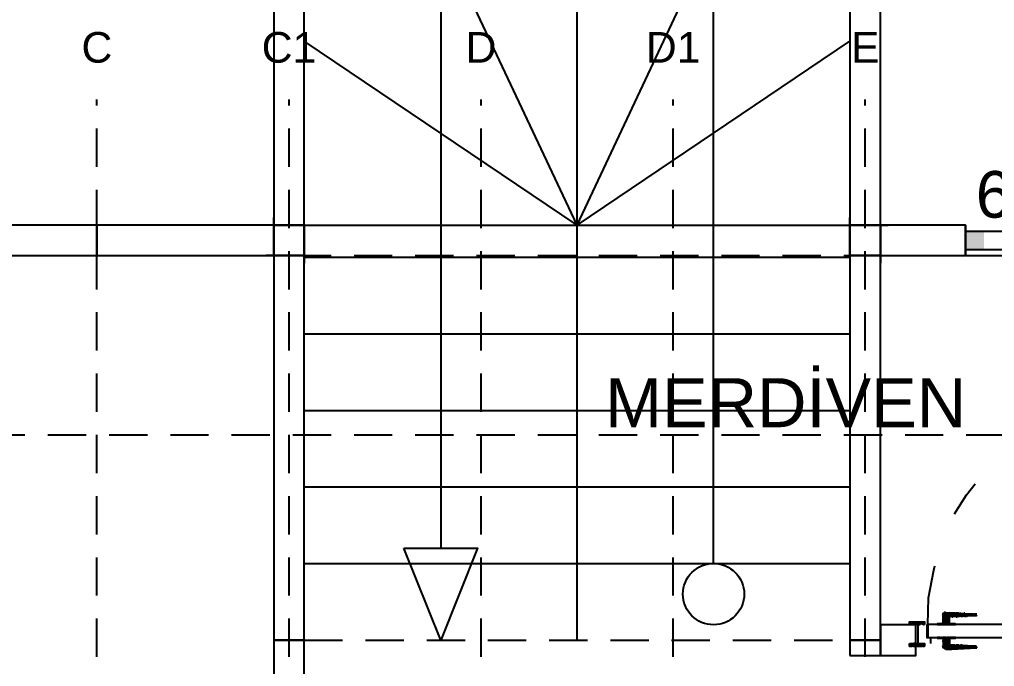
# Model space of a CAD drawing. Header units: centimetres. Extents: x -71 to 5571, y -2315 to 960.
# Drawn here: x 235.7 to 554.2, y 561.9 to 773.1 of the extents above; entities that cross this region are included whole.
import ezdxf
from ezdxf.enums import TextEntityAlignment as Align

# ---------------------------------------------------------------- set-up
doc = ezdxf.new("R2010")
doc.units = ezdxf.units.CM
doc.linetypes.add('AKS_SEYREK', pattern=[20, 12.5, -7.5])
doc.linetypes.add('DASHED', pattern=[20, 12.5, -7.5])
for name, color, linetype in [('ACIK_SINIR', 8, 'DASHED'), ('AKS', 8, 'AKS_SEYREK'), ('AKS_YAZI', 8, 'Continuous'), ('DIS_DUVAR_100', 7, 'Continuous'), ('IC_DUVAR_100', 7, 'Continuous'), ('IC_KAPILAR', 7, 'Continuous'), ('IC_KOSE_PROFIL_100', 2, 'Continuous'), ('KOSE_PROFIL_100', 1, 'Continuous'), ('MERDIVEN', 4, 'Continuous'), ('ODA_ADLARI', 7, 'Continuous'), ('PENCERE', 10, 'Continuous')]:
    doc.layers.add(name, color=color, linetype=linetype)
doc.styles.add('ARIAL_TR', font='arial.ttf')

# ---------------------------------------------------------------- blocks, each defined once
blk = doc.blocks.new("100'LÜK 125'LİK PANO")
blk.add_lwpolyline([(0, 0), (10, 0), (10, 125.5), (0, 125.5)], close=True)
blk = doc.blocks.new("100'LÜK 57.75'LİK PANO")
blk.add_lwpolyline([(0, 0), (10, 0), (10, 57.75), (0, 57.75)], close=True)
blk = doc.blocks.new('100X100 DIŞ KÖŞE DİREĞİ')
at = {"color": 1}
for p, q in [((10, 12.5), (12.5, 12.5)), ((0, 2.5), (0, 0)), ((10, 2.5), (10, 0)), ((10, 2.5), (12.5, 2.5))]:
    blk.add_line(p, q, dxfattribs=at)
blk.add_lwpolyline([(0, 2.5), (10, 2.5), (10, 12.5), (0, 12.5)], close=True, dxfattribs=at)
blk = doc.blocks.new('kaynak-pencere-6040')
at = {"layer": 'PENCERE', "color": 1}
for p, q in [((53375.86, 7992.28), (53385.86, 7992.28)), ((53377.86, 7932.28), (53377.86, 7992.28)), ((53383.86, 7932.28), (53383.86, 7992.28)), ((53375.86, 7932.28), (53385.86, 7932.28))]:
    blk.add_line(p, q, dxfattribs=at)
for points in [[(53377.86, 7992.28), (53377.86, 7986.28), (53383.86, 7992.28), (53383.86, 7986.28)], [(53377.86, 7932.28), (53377.86, 7938.28), (53383.86, 7932.28), (53383.86, 7938.28)]]:
    blk.add_solid(points, dxfattribs=at)
at = {"layer": 'PENCERE', "color": 0, "lineweight": 25, "style": 'ARIAL_TR'}
blk.add_text('60/40', height=15.217, rotation=90, dxfattribs=at).set_placement((53373.47, 7935.61))
blk = doc.blocks.new('BOM_P03_PENCERE_600x400')
at = {"layer": 'PENCERE'}
blk.add_blockref('kaynak-pencere-6040', (0, 0), dxfattribs=at)
blk = doc.blocks.new("100'LÜK 125'LİK (60x40) VASİSTASLI PANO")
for points in [[(0, 87.75), (10, 87.75), (10, 125.5), (0, 125.5)], [(0, 0), (10, 0), (10, 27.75), (0, 27.75)]]:
    blk.add_lwpolyline(points, close=True)
at = {"layer": 'PENCERE'}
blk.add_blockref('BOM_P03_PENCERE_600x400', (-53375.862, -7904.528), dxfattribs=at)
blk = doc.blocks.new("100'LÜK 53.5'LİK PANO")
blk.add_lwpolyline([(0, 0), (10, 0), (10, 53.5), (0, 53.5)], close=True)
blk = doc.blocks.new('100X50 İÇ KÖŞE BAĞLANTISI')
blk.add_lwpolyline([(0, 0), (10, 0), (10, 5), (0, 5)], close=True)
blk = doc.blocks.new('kaynak-ic-kapi')
at = {"color": 133, "linetype": 'Continuous', "lineweight": 25, "true_color": 0x6ec1dd}
for p, q in [((54258.47, 7922.41), (54259.03, 7922.41)), ((54259.03, 7922.41), (54258.47, 7922.41)), ((54258.47, 7921.57), (54258.75, 7922.41)), ((54258.47, 7921.85), (54258.47, 7921.57)), ((54258.47, 7919.59), (54258.47, 7921.85)), ((54258.47, 7921.29), (54258.47, 7921.57)), ((54258.47, 7921.57), (54258.47, 7921.57)), ((54258.75, 7922.7), (54258.75, 7922.7)), ((54259.03, 7922.7), (54258.75, 7922.7)), ((54258.75, 7922.7), (54258.75, 7922.7)), ((54259.03, 7922.13), (54258.75, 7922.41)), ((54258.75, 7921.29), (54259.31, 7922.13)), ((54259.03, 7922.7), (54259.31, 7922.98)), ((54259.03, 7922.41), (54259.03, 7922.7)), ((54259.31, 7922.7), (54259.03, 7922.7)), ((54259.03, 7922.41), (54259.03, 7922.41)), ((54259.31, 7922.41), (54259.03, 7922.13)), ((54259.03, 7922.13), (54259.31, 7922.13)), ((54259.03, 7922.13), (54259.6, 7921.29)), ((54259.31, 7922.98), (54259.31, 7922.7)), ((54259.31, 7922.98), (54269.18, 7922.41)), ((54259.31, 7922.7), (54259.6, 7922.7)), ((54259.31, 7922.41), (54259.6, 7922.41)), ((54259.6, 7922.7), (54259.6, 7922.98)), ((54259.6, 7922.41), (54259.6, 7922.7)), ((54260.44, 7922.7), (54259.6, 7922.7)), ((54259.6, 7922.41), (54259.6, 7922.41)), ((54260.44, 7922.41), (54259.6, 7922.41)), ((54259.6, 7922.41), (54259.88, 7921.57)), ((54259.6, 7921.57), (54259.6, 7921.29)), ((54259.6, 7921.57), (54259.88, 7921.57)), ((54259.88, 7921.57), (54260.44, 7922.41)), ((54260.16, 7921.29), (54259.88, 7921.57)), ((54260.16, 7922.98), (54260.44, 7922.7)), ((54260.72, 7922.41), (54260.16, 7921.29)), ((54260.16, 7921.29), (54260.72, 7922.13)), ((54260.44, 7922.98), (54260.44, 7922.7)), ((54260.72, 7922.41), (54260.44, 7922.7)), ((54260.72, 7922.41), (54260.44, 7922.41)), ((54260.44, 7922.13), (54260.44, 7922.41)), ((54260.44, 7922.13), (54260.72, 7922.13)), ((54260.72, 7922.7), (54260.72, 7922.98)), ((54261.01, 7922.7), (54260.72, 7922.7)), ((54260.72, 7922.7), (54260.72, 7922.7)), ((54260.72, 7922.7), (54261.01, 7922.7)), ((54260.72, 7922.41), (54260.72, 7922.13)), ((54260.72, 7922.41), (54261.01, 7922.41)), ((54260.72, 7922.13), (54261.01, 7921.57)), ((54269.18, 7921.85), (54260.72, 7921.57)), ((54261.29, 7922.41), (54261.01, 7922.7)), ((54262.13, 7922.7), (54261.01, 7922.7)), ((54261.01, 7922.7), (54261.29, 7922.7)), ((54261.29, 7922.41), (54261.01, 7922.41)), ((54262.13, 7922.41), (54261.01, 7922.41)), ((54261.01, 7922.41), (54261.57, 7921.57)), ((54261.29, 7921.57), (54261.29, 7921.57)), ((54261.29, 7921.57), (54261.57, 7921.57)), ((54262.13, 7922.41), (54261.57, 7921.57)), ((54261.57, 7921.57), (54261.85, 7922.41)), ((54261.85, 7922.7), (54261.85, 7922.7)), ((54261.85, 7922.7), (54261.85, 7922.7)), ((54262.13, 7922.13), (54261.85, 7922.41)), ((54261.85, 7921.57), (54262.13, 7922.13)), ((54262.13, 7922.41), (54262.13, 7922.7)), ((54262.13, 7922.41), (54262.13, 7922.7)), ((54262.42, 7922.7), (54262.13, 7922.7)), ((54262.13, 7922.41), (54262.13, 7922.41)), ((54262.42, 7922.41), (54262.13, 7922.13)), ((54262.13, 7922.13), (54262.13, 7922.13)), ((54262.13, 7922.13), (54262.42, 7921.57)), ((54262.42, 7922.7), (54262.42, 7922.7)), ((54262.42, 7922.7), (54262.7, 7922.7)), ((54262.7, 7921.57), (54262.42, 7922.41)), ((54262.42, 7922.41), (54262.7, 7922.41)), ((54262.7, 7922.41), (54262.7, 7922.7)), ((54263.54, 7922.7), (54262.7, 7922.7)), ((54262.7, 7922.7), (54262.7, 7922.7)), ((54262.7, 7922.41), (54262.7, 7922.41)), ((54263.54, 7922.41), (54262.7, 7922.41)), ((54262.7, 7922.41), (54262.98, 7921.57)), ((54262.7, 7921.57), (54262.7, 7921.57)), ((54262.7, 7921.57), (54262.98, 7921.57)), ((54262.98, 7921.57), (54263.54, 7922.41)), ((54263.83, 7922.41), (54263.26, 7921.57)), ((54263.54, 7922.41), (54263.54, 7922.7)), ((54263.54, 7922.7), (54263.54, 7922.7)), ((54263.54, 7922.7), (54263.54, 7922.7)), ((54263.54, 7922.41), (54263.54, 7922.41)), ((54263.54, 7922.13), (54263.54, 7922.41)), ((54263.54, 7922.13), (54263.83, 7922.13)), ((54263.54, 7921.57), (54263.83, 7922.13)), ((54263.83, 7922.7), (54263.83, 7922.7)), ((54263.83, 7922.7), (54263.83, 7922.7)), ((54263.83, 7922.7), (54264.11, 7922.7)), ((54263.83, 7922.41), (54263.83, 7922.13)), ((54263.83, 7922.41), (54264.11, 7922.41)), ((54263.83, 7922.13), (54264.11, 7921.57)), ((54264.39, 7922.41), (54264.11, 7922.7)), ((54264.11, 7922.7), (54264.11, 7922.7)), ((54264.39, 7922.41), (54264.11, 7922.41)), ((54264.95, 7922.41), (54264.11, 7922.41)), ((54264.11, 7922.41), (54264.67, 7921.57)), ((54264.67, 7921.57), (54264.95, 7922.41)), ((54265.24, 7922.41), (54264.95, 7921.57)), ((54265.24, 7922.41), (54264.95, 7922.41)), ((54264.95, 7922.13), (54264.95, 7922.41)), ((54264.95, 7922.13), (54265.24, 7922.13)), ((54264.95, 7921.57), (54265.24, 7922.13)), ((54265.24, 7922.41), (54265.24, 7922.7)), ((54265.24, 7922.41), (54265.24, 7922.7)), ((54265.52, 7922.7), (54265.24, 7922.7)), ((54265.52, 7922.41), (54265.24, 7922.13)), ((54265.24, 7922.13), (54265.52, 7921.57)), ((54265.52, 7922.7), (54265.52, 7922.7)), ((54265.52, 7922.7), (54265.52, 7922.7)), ((54265.52, 7922.7), (54265.52, 7922.7)), ((54265.8, 7921.57), (54265.52, 7922.41)), ((54265.52, 7922.41), (54265.52, 7922.41)), ((54265.52, 7922.41), (54266.08, 7921.57)), ((54265.8, 7922.41), (54265.8, 7922.7)), ((54265.8, 7922.41), (54265.8, 7922.41)), ((54266.64, 7922.41), (54265.8, 7922.41)), ((54266.08, 7921.57), (54266.36, 7922.41)), ((54266.93, 7922.41), (54266.36, 7921.85)), ((54266.64, 7922.13), (54266.36, 7922.41)), ((54266.64, 7922.41), (54266.64, 7922.7)), ((54266.64, 7922.41), (54266.64, 7922.41)), ((54266.93, 7922.41), (54266.64, 7922.13)), ((54266.64, 7922.13), (54266.93, 7922.13)), ((54266.64, 7921.85), (54266.93, 7922.13)), ((54266.64, 7922.13), (54266.93, 7921.85)), ((54266.93, 7922.41), (54268.34, 7922.41)), ((54266.93, 7922.41), (54267.21, 7922.41)), ((54267.21, 7922.41), (54267.21, 7922.41)), ((54267.21, 7922.41), (54267.21, 7922.41)), ((54268.05, 7922.41), (54267.21, 7922.41)), ((54267.21, 7922.41), (54267.49, 7921.85)), ((54267.77, 7921.85), (54268.05, 7922.41)), ((54268.34, 7922.41), (54268.05, 7921.85)), ((54268.34, 7922.41), (54268.05, 7922.41)), ((54268.05, 7922.13), (54268.05, 7922.41)), ((54268.05, 7922.13), (54268.34, 7922.13)), ((54268.62, 7921.85), (54268.34, 7922.41)), ((54268.34, 7922.41), (54268.34, 7922.41)), ((54268.34, 7922.41), (54268.34, 7922.13)), ((54268.34, 7922.41), (54268.62, 7922.41)), ((54268.34, 7921.85), (54268.34, 7922.13)), ((54268.34, 7922.13), (54268.62, 7921.85)), ((54268.9, 7922.41), (54268.62, 7922.41)), ((54269.46, 7922.41), (54268.62, 7922.41)), ((54268.62, 7922.41), (54268.9, 7921.85)), ((54269.18, 7921.85), (54269.46, 7922.13)), ((54269.46, 7922.13), (54269.46, 7922.13)), ((54247.47, 7919.88), (54248.32, 7919.88)), ((54248.32, 7919.59), (54247.47, 7919.59)), ((54248.6, 7919.88), (54248.04, 7919.03)), ((54248.32, 7919.31), (54248.04, 7919.59)), ((54248.32, 7919.88), (54248.32, 7919.59)), ((54248.32, 7919.31), (54248.6, 7919.31)), ((54248.32, 7919.03), (54248.6, 7919.31)), ((54249.16, 7919.03), (54248.6, 7919.88)), ((54248.6, 7919.88), (54248.6, 7919.59)), ((54248.6, 7919.88), (54248.88, 7919.88)), ((54248.6, 7919.59), (54248.88, 7919.03)), ((54249.16, 7919.88), (54248.88, 7919.59)), ((54248.88, 7919.88), (54249.45, 7919.03)), ((54249.73, 7919.59), (54248.88, 7919.59)), ((54249.16, 7919.03), (54248.88, 7919.03)), ((54249.16, 7919.88), (54249.16, 7919.88)), ((54249.16, 7919.03), (54249.73, 7919.59)), ((54249.16, 7919.03), (54249.45, 7919.03)), ((54250.01, 7919.88), (54249.45, 7919.03)), ((54250.01, 7919.88), (54249.73, 7919.59)), ((54249.73, 7919.31), (54249.73, 7919.59)), ((54249.73, 7919.31), (54250.01, 7919.31)), ((54249.73, 7919.03), (54250.01, 7919.31)), ((54250.57, 7919.03), (54250.01, 7919.88)), ((54250.01, 7919.88), (54250.01, 7919.88)), ((54250.01, 7919.88), (54250.01, 7919.59)), ((54250.01, 7919.88), (54250.29, 7919.88)), ((54250.01, 7919.59), (54250.29, 7919.03)), ((54250.29, 7919.88), (54250.86, 7919.03)), ((54250.29, 7912.83), (54250.29, 7919.03)), ((54250.57, 7919.88), (54250.57, 7919.88)), ((54250.57, 7919.88), (54250.57, 7919.59)), ((54251.42, 7919.59), (54250.57, 7919.59)), ((54250.57, 7919.03), (54250.57, 7919.03)), ((54250.57, 7919.03), (54250.86, 7919.03)), ((54250.86, 7919.03), (54251.14, 7919.59)), ((54251.7, 7919.88), (54251.14, 7919.03)), ((54251.42, 7919.31), (54251.14, 7919.59)), ((54251.42, 7919.88), (54251.42, 7919.88)), ((54251.42, 7919.88), (54251.42, 7919.59)), ((54251.7, 7919.88), (54251.42, 7919.59)), ((54251.42, 7919.59), (54251.98, 7919.03)), ((54251.42, 7919.31), (54251.7, 7919.31)), ((54251.42, 7919.03), (54251.7, 7919.31)), ((54252.27, 7919.03), (54251.7, 7919.88)), ((54251.7, 7919.88), (54252.27, 7919.88)), ((54251.7, 7919.88), (54251.98, 7919.88)), ((54251.98, 7919.88), (54251.98, 7919.88)), ((54251.98, 7919.88), (54251.98, 7919.59)), ((54251.98, 7919.88), (54252.27, 7919.03)), ((54252.27, 7919.59), (54251.98, 7919.59)), ((54251.98, 7919.03), (54251.98, 7919.03)), ((54251.98, 7919.03), (54252.27, 7919.03)), ((54252.27, 7919.03), (54252.27, 7919.03)), ((54327.54, 7919.03), (54253.39, 7919.03)), ((54253.39, 7919.03), (54253.39, 7914.8)), ((54256.78, 7919.03), (54256.49, 7919.31)), ((54256.49, 7919.31), (54262.42, 7919.31)), ((54256.78, 7919.03), (54256.49, 7919.03)), ((54256.49, 7919.03), (54256.49, 7919.03)), ((54256.78, 7919.03), (54257.06, 7919.31)), ((54256.78, 7919.31), (54257.06, 7919.03)), ((54256.78, 7919.03), (54257.06, 7919.03)), ((54257.34, 7919.31), (54257.06, 7919.03)), ((54257.34, 7919.03), (54257.62, 7919.31)), ((54257.62, 7919.31), (54257.9, 7919.03)), ((54257.9, 7919.31), (54257.9, 7919.59)), ((54257.9, 7919.59), (54258.19, 7919.31)), ((54257.9, 7919.59), (54257.9, 7919.31)), ((54258.19, 7919.03), (54257.9, 7919.31)), ((54258.19, 7919.59), (54258.19, 7919.59)), ((54259.03, 7919.59), (54258.19, 7919.59)), ((54258.19, 7919.59), (54260.72, 7919.59)), ((54258.19, 7919.59), (54258.19, 7919.59)), ((54258.19, 7919.31), (54258.47, 7919.03)), ((54258.19, 7919.03), (54258.19, 7919.03)), ((54258.19, 7919.03), (54258.47, 7919.03)), ((54258.47, 7921.29), (54258.47, 7921.29)), ((54258.47, 7921.29), (54258.75, 7921.29)), ((54258.47, 7921), (54258.47, 7920.72)), ((54258.47, 7921), (54258.75, 7921)), ((54258.47, 7920.72), (54258.47, 7920.72)), ((54258.47, 7920.72), (54258.47, 7920.72)), ((54258.47, 7920.72), (54258.75, 7920.16)), ((54259.03, 7920.16), (54258.47, 7920.16)), ((54258.47, 7919.88), (54259.03, 7919.88)), ((54258.47, 7919.03), (54258.75, 7919.31)), ((54259.03, 7921.29), (54258.75, 7921.29)), ((54259.03, 7921.29), (54258.75, 7921)), ((54259.6, 7921.29), (54258.75, 7921.29)), ((54259.6, 7921), (54258.75, 7921)), ((54258.75, 7921), (54259.31, 7920.16)), ((54259.03, 7920.16), (54258.75, 7920.16)), ((54259.03, 7919.31), (54258.75, 7919.59)), ((54258.75, 7919.31), (54258.75, 7919.59)), ((54259.03, 7920.16), (54259.6, 7921)), ((54259.03, 7919.88), (54259.03, 7920.16)), ((54259.31, 7919.88), (54259.03, 7920.16)), ((54259.03, 7920.16), (54259.31, 7920.16)), ((54259.03, 7919.88), (54259.03, 7919.59)), ((54259.03, 7919.59), (54259.31, 7919.31)), ((54259.03, 7919.31), (54259.31, 7919.31)), ((54259.03, 7919.03), (54259.31, 7919.31)), ((54259.31, 7919.88), (54260.44, 7919.88)), ((54259.31, 7919.88), (54259.6, 7919.88)), ((54259.31, 7919.88), (54259.6, 7919.88)), ((54259.31, 7919.31), (54259.6, 7919.03)), ((54259.88, 7921.29), (54259.6, 7921.29)), ((54259.88, 7921.29), (54259.6, 7921)), ((54259.6, 7920.72), (54259.6, 7921)), ((54259.6, 7920.72), (54259.88, 7920.72)), ((54259.6, 7919.88), (54259.88, 7920.72)), ((54259.6, 7919.88), (54259.6, 7920.16)), ((54260.44, 7920.16), (54259.6, 7920.16)), ((54259.6, 7919.88), (54259.6, 7919.59)), ((54259.6, 7919.88), (54259.6, 7919.59)), ((54260.44, 7919.59), (54259.6, 7919.59)), ((54259.6, 7919.03), (54259.6, 7919.03)), ((54259.6, 7919.03), (54259.88, 7919.03)), ((54260.16, 7921), (54259.88, 7920.72)), ((54259.88, 7920.72), (54260.44, 7920.16)), ((54260.16, 7921.29), (54260.16, 7921.29)), ((54260.44, 7920.44), (54260.16, 7921)), ((54260.16, 7921), (54260.16, 7921)), ((54260.16, 7921), (54260.44, 7921)), ((54260.44, 7921.29), (54260.44, 7921.29)), ((54260.44, 7921.29), (54260.44, 7921.29)), ((54260.44, 7919.59), (54260.44, 7921.29)), ((54260.44, 7921), (54260.44, 7921)), ((54260.44, 7921), (54260.44, 7921)), ((54260.44, 7920.16), (54260.44, 7920.16)), ((54260.44, 7919.59), (54260.44, 7919.59)), ((54260.44, 7919.31), (54260.44, 7919.59)), ((54260.44, 7919.31), (54260.72, 7919.31)), ((54260.44, 7919.03), (54260.72, 7919.31)), ((54260.72, 7921.29), (54260.72, 7921.29)), ((54260.72, 7919.59), (54260.72, 7919.59)), ((54260.72, 7919.59), (54260.72, 7919.59)), ((54261.01, 7919.59), (54261.01, 7919.31)), ((54261.29, 7919.03), (54261.01, 7919.31)), ((54261.29, 7919.31), (54261.57, 7919.03)), ((54261.29, 7919.03), (54261.29, 7919.03)), ((54261.29, 7919.03), (54261.57, 7919.03)), ((54261.57, 7919.03), (54261.85, 7919.31)), ((54262.13, 7919.31), (54261.85, 7919.03)), ((54261.85, 7919.03), (54262.13, 7919.31)), ((54262.42, 7919.31), (54262.42, 7919.31)), ((54248.32, 7912.26), (54247.47, 7912.26)), ((54247.47, 7911.98), (54248.32, 7911.98)), ((54248.6, 7911.98), (54248.04, 7912.83)), ((54248.32, 7912.26), (54248.04, 7912.26)), ((54248.32, 7912.83), (54248.6, 7912.26)), ((54248.32, 7912.26), (54248.32, 7911.98)), ((54248.32, 7912.26), (54248.6, 7912.26)), ((54249.16, 7912.83), (54248.6, 7911.98)), ((54248.6, 7912.26), (54248.88, 7912.83)), ((54249.16, 7912.83), (54248.88, 7912.83)), ((54248.88, 7911.98), (54249.45, 7912.83)), ((54249.16, 7911.98), (54248.88, 7912.26)), ((54249.73, 7912.26), (54248.88, 7912.26)), ((54249.16, 7912.83), (54249.45, 7912.83)), ((54249.16, 7912.83), (54249.73, 7912.26)), ((54249.16, 7911.98), (54249.16, 7911.98)), ((54250.01, 7911.98), (54249.45, 7912.83)), ((54249.73, 7912.83), (54250.01, 7912.26)), ((54250.01, 7911.98), (54249.73, 7912.26)), ((54249.73, 7912.26), (54249.73, 7912.26)), ((54249.73, 7912.26), (54250.01, 7912.26)), ((54250.57, 7912.83), (54250.01, 7911.98)), ((54250.01, 7912.26), (54250.29, 7912.83)), ((54250.01, 7911.98), (54250.01, 7912.26)), ((54250.01, 7911.98), (54250.01, 7911.98)), ((54250.01, 7911.98), (54250.29, 7911.98)), ((54250.29, 7911.98), (54250.86, 7912.83)), ((54250.57, 7912.83), (54250.57, 7912.83)), ((54250.57, 7912.83), (54250.86, 7912.83)), ((54250.57, 7911.98), (54250.57, 7912.26)), ((54251.42, 7912.26), (54250.57, 7912.26)), ((54250.57, 7911.98), (54250.57, 7911.98)), ((54250.86, 7912.83), (54251.14, 7912.26)), ((54251.7, 7911.98), (54251.14, 7912.83)), ((54251.42, 7912.26), (54251.14, 7912.26)), ((54251.42, 7912.26), (54251.98, 7912.83)), ((54251.42, 7912.83), (54251.7, 7912.26)), ((54251.42, 7911.98), (54251.42, 7912.26)), ((54251.7, 7911.98), (54251.42, 7912.26)), ((54251.42, 7912.26), (54251.7, 7912.26)), ((54251.42, 7911.98), (54251.42, 7911.98)), ((54252.27, 7912.83), (54251.7, 7911.98)), ((54251.7, 7911.98), (54252.27, 7911.98)), ((54251.7, 7911.98), (54251.98, 7911.98)), ((54251.98, 7912.83), (54251.98, 7912.83)), ((54251.98, 7912.83), (54252.27, 7912.83)), ((54251.98, 7911.98), (54252.27, 7912.83)), ((54251.98, 7911.98), (54251.98, 7912.26)), ((54252.27, 7912.26), (54251.98, 7912.26)), ((54251.98, 7911.98), (54251.98, 7911.98)), ((54252.27, 7912.83), (54252.27, 7912.83)), ((54253.39, 7914.8), (54327.26, 7914.8)), ((54254.24, 7914.8), (54254.24, 7912.83)), ((54256.49, 7914.8), (54256.49, 7914.8)), ((54256.78, 7914.52), (54256.49, 7914.8)), ((54257.34, 7914.8), (54256.49, 7914.8)), ((54256.49, 7914.8), (54256.49, 7914.8)), ((54256.49, 7914.8), (54256.49, 7914.52)), ((54256.49, 7914.52), (54256.49, 7914.52)), ((54256.78, 7914.52), (54256.49, 7914.52)), ((54256.49, 7914.52), (54256.49, 7914.52)), ((54257.62, 7914.52), (54257.34, 7914.8)), ((54257.34, 7914.8), (54257.34, 7914.8)), ((54257.34, 7914.8), (54257.34, 7914.8)), ((54257.62, 7914.52), (54257.34, 7914.52)), ((54257.9, 7914.8), (54257.62, 7914.8)), ((54257.62, 7914.8), (54257.62, 7914.8)), ((54257.62, 7914.8), (54257.9, 7914.8)), ((54257.62, 7914.52), (54257.62, 7914.52)), ((54257.62, 7914.52), (54257.62, 7914.52)), ((54257.62, 7914.52), (54257.9, 7914.52)), ((54257.9, 7914.8), (54258.19, 7914.8)), ((54257.9, 7914.52), (54258.19, 7914.52)), ((54257.9, 7914.24), (54257.9, 7914.52)), ((54258.19, 7914.52), (54258.19, 7914.8)), ((54259.03, 7914.8), (54258.19, 7914.8)), ((54258.19, 7914.24), (54258.19, 7914.52)), ((54258.19, 7914.52), (54258.19, 7914.24)), ((54259.03, 7914.24), (54258.19, 7914.24)), ((54258.19, 7914.24), (54258.19, 7914.24)), ((54258.19, 7914.24), (54260.72, 7914.24)), ((54258.47, 7913.67), (54258.75, 7914.24)), ((54258.47, 7914.24), (54258.47, 7911.98)), ((54258.47, 7913.39), (54258.47, 7913.67)), ((54258.47, 7913.67), (54258.47, 7913.67)), ((54258.47, 7913.67), (54258.47, 7913.67)), ((54258.47, 7913.39), (54258.47, 7913.39)), ((54258.47, 7913.39), (54258.75, 7913.39)), ((54259.31, 7911.98), (54258.47, 7913.11)), ((54258.47, 7913.11), (54258.47, 7912.83)), ((54258.47, 7913.11), (54258.75, 7913.11)), ((54258.47, 7912.83), (54258.47, 7912.83)), ((54258.47, 7912.83), (54258.47, 7912.83)), ((54258.47, 7912.83), (54258.75, 7912.26)), ((54259.03, 7912.26), (54258.47, 7912.26)), ((54258.47, 7911.98), (54259.03, 7911.98)), ((54259.03, 7914.8), (54258.75, 7914.8)), ((54258.75, 7914.8), (54258.75, 7914.8)), ((54259.03, 7914.24), (54258.75, 7914.24)), ((54258.75, 7914.24), (54258.75, 7914.24)), ((54258.75, 7913.39), (54259.31, 7914.24)), ((54259.03, 7913.39), (54258.75, 7913.39)), ((54259.03, 7913.39), (54258.75, 7913.11)), ((54259.6, 7913.39), (54258.75, 7913.39)), ((54259.6, 7913.11), (54258.75, 7913.11)), ((54258.75, 7913.11), (54259.31, 7912.26)), ((54259.03, 7912.26), (54258.75, 7912.26)), ((54259.03, 7914.52), (54259.03, 7914.8)), ((54259.31, 7914.8), (54259.03, 7914.8)), ((54259.03, 7914.52), (54259.03, 7914.24)), ((54259.31, 7914.52), (54259.03, 7914.52)), ((54259.03, 7914.24), (54259.03, 7914.52)), ((54259.03, 7914.24), (54259.31, 7914.52)), ((54259.03, 7914.24), (54259.31, 7914.24)), ((54259.03, 7914.24), (54259.31, 7914.24)), ((54259.03, 7912.26), (54259.6, 7913.11)), ((54259.03, 7911.98), (54259.03, 7912.26)), ((54259.31, 7911.98), (54259.03, 7912.26)), ((54259.03, 7912.26), (54259.31, 7912.26)), ((54259.03, 7911.98), (54259.03, 7911.7)), ((54259.31, 7914.8), (54259.31, 7914.8)), ((54259.31, 7914.8), (54259.6, 7914.8)), ((54259.31, 7914.52), (54259.6, 7914.52)), ((54259.31, 7914.24), (54259.31, 7914.24)), ((54259.31, 7914.24), (54259.6, 7913.39)), ((54259.31, 7911.98), (54259.6, 7911.98)), ((54259.6, 7914.52), (54259.6, 7914.8)), ((54260.44, 7914.8), (54259.6, 7914.8)), ((54259.6, 7914.8), (54259.6, 7914.8)), ((54259.6, 7914.24), (54259.6, 7914.52)), ((54259.6, 7914.52), (54259.6, 7914.52)), ((54259.6, 7914.52), (54259.88, 7914.24)), ((54259.88, 7913.39), (54259.6, 7914.24)), ((54260.44, 7914.24), (54259.6, 7914.24)), ((54259.6, 7913.67), (54259.6, 7913.39)), ((54259.6, 7913.67), (54259.88, 7913.67)), ((54259.88, 7913.39), (54259.6, 7913.39)), ((54259.88, 7913.39), (54259.6, 7913.11)), ((54259.6, 7912.83), (54259.6, 7913.11)), ((54259.6, 7912.83), (54259.88, 7912.83)), ((54259.6, 7911.98), (54259.88, 7912.83)), ((54259.6, 7911.98), (54259.6, 7912.26)), ((54260.44, 7912.26), (54259.6, 7912.26)), ((54259.6, 7911.98), (54259.6, 7911.7)), ((54259.88, 7913.67), (54260.16, 7914.24)), ((54259.88, 7914.24), (54259.88, 7913.67)), ((54260.16, 7913.39), (54259.88, 7913.67)), ((54260.16, 7913.11), (54259.88, 7912.83)), ((54259.88, 7912.83), (54260.44, 7912.26)), ((54260.16, 7914.24), (54260.44, 7914.24)), ((54260.44, 7913.96), (54260.16, 7913.39)), ((54260.16, 7913.39), (54260.44, 7913.67)), ((54260.16, 7913.39), (54260.16, 7913.39)), ((54260.44, 7912.55), (54260.16, 7913.11)), ((54260.16, 7913.11), (54260.16, 7913.11)), ((54260.16, 7913.11), (54260.44, 7913.11)), ((54260.72, 7914.52), (54260.44, 7914.8)), ((54260.72, 7914.52), (54260.44, 7914.8)), ((54260.44, 7914.8), (54260.44, 7914.8)), ((54260.44, 7914.8), (54260.44, 7914.8)), ((54260.72, 7914.52), (54260.44, 7914.24)), ((54260.44, 7914.24), (54260.44, 7914.24)), ((54260.44, 7914.24), (54260.72, 7914.24)), ((54260.44, 7914.24), (54260.44, 7912.55)), ((54260.44, 7913.39), (54260.44, 7913.39)), ((54260.44, 7913.39), (54260.44, 7913.39)), ((54260.44, 7913.11), (54260.44, 7913.11)), ((54260.44, 7913.11), (54260.44, 7913.11)), ((54260.72, 7911.98), (54260.44, 7912.26)), ((54260.72, 7911.98), (54260.44, 7912.26)), ((54260.44, 7912.26), (54260.44, 7912.26)), ((54260.72, 7911.98), (54260.44, 7911.7)), ((54261.01, 7914.8), (54260.72, 7914.8)), ((54260.72, 7914.8), (54260.72, 7914.8)), ((54260.72, 7914.8), (54261.01, 7914.8)), ((54261.01, 7914.24), (54260.72, 7914.52)), ((54260.72, 7914.52), (54260.72, 7914.24)), ((54260.72, 7914.52), (54261.01, 7914.52)), ((54260.72, 7914.24), (54260.72, 7914.24)), ((54260.72, 7914.24), (54260.72, 7914.24)), ((54260.72, 7914.24), (54260.72, 7914.24)), ((54260.72, 7912.55), (54260.72, 7912.55)), ((54260.72, 7911.98), (54260.72, 7912.26)), ((54260.72, 7912.26), (54260.72, 7912.26)), ((54269.18, 7911.98), (54260.72, 7912.26)), ((54260.72, 7911.98), (54261.01, 7911.98)), ((54261.29, 7914.52), (54261.01, 7914.8)), ((54262.13, 7914.8), (54261.01, 7914.8)), ((54261.01, 7914.8), (54261.29, 7914.8)), ((54261.01, 7914.52), (54261.01, 7914.52)), ((54261.01, 7914.24), (54261.01, 7914.52)), ((54261.29, 7911.98), (54261.01, 7912.26)), ((54262.13, 7912.26), (54261.01, 7912.26)), ((54261.01, 7911.98), (54261.29, 7912.26)), ((54261.29, 7911.98), (54261.01, 7911.7)), ((54261.29, 7914.52), (54261.29, 7914.52)), ((54261.85, 7914.8), (54261.85, 7914.8)), ((54261.85, 7914.8), (54261.85, 7914.8)), ((54261.85, 7912.26), (54261.85, 7912.26)), ((54261.85, 7912.26), (54261.85, 7912.26)), ((54262.13, 7911.98), (54261.85, 7911.14)), ((54262.13, 7914.52), (54262.13, 7914.8)), ((54262.13, 7914.52), (54262.13, 7914.8)), ((54262.42, 7914.8), (54262.13, 7914.8)), ((54262.13, 7914.52), (54262.13, 7914.52)), ((54262.13, 7914.52), (54262.13, 7914.52)), ((54262.13, 7911.98), (54262.13, 7912.26)), ((54262.13, 7911.98), (54262.13, 7912.26)), ((54262.42, 7911.98), (54262.13, 7912.26)), ((54262.13, 7911.98), (54262.13, 7911.7)), ((54262.42, 7914.8), (54262.42, 7914.8)), ((54262.42, 7914.8), (54262.42, 7914.8)), ((54262.42, 7914.52), (54262.42, 7914.52)), ((54262.42, 7914.52), (54262.42, 7914.52)), ((54262.42, 7914.52), (54262.42, 7914.52)), ((54262.42, 7912.26), (54262.42, 7911.98)), ((54262.42, 7911.98), (54262.7, 7911.98)), ((54262.7, 7911.98), (54262.7, 7912.26)), ((54263.54, 7912.26), (54262.7, 7912.26)), ((54262.7, 7911.98), (54262.7, 7912.26)), ((54262.7, 7911.98), (54262.7, 7911.7)), ((54263.26, 7912.26), (54263.54, 7912.26)), ((54263.83, 7911.98), (54263.54, 7912.26)), ((54263.54, 7911.98), (54263.54, 7912.26)), ((54263.54, 7912.26), (54263.54, 7912.26)), ((54263.54, 7911.98), (54263.54, 7911.7)), ((54263.83, 7911.98), (54263.83, 7912.26)), ((54263.83, 7911.98), (54264.11, 7911.98)), ((54264.39, 7911.98), (54264.11, 7912.26)), ((54264.67, 7912.26), (54264.11, 7912.26)), ((54264.11, 7911.98), (54264.11, 7912.26)), ((54264.39, 7911.98), (54264.11, 7911.7)), ((54265.24, 7911.98), (54264.95, 7912.26)), ((54265.24, 7911.98), (54264.95, 7911.14)), ((54265.24, 7911.98), (54264.95, 7911.7)), ((54265.24, 7911.98), (54265.24, 7912.26)), ((54265.52, 7911.98), (54265.24, 7911.98)), ((54265.52, 7911.98), (54265.52, 7911.98)), ((54265.52, 7911.98), (54265.52, 7911.98)), ((54265.52, 7911.98), (54265.8, 7911.98)), ((54265.8, 7911.98), (54265.8, 7911.98)), ((54265.8, 7911.98), (54265.8, 7911.7)), ((54266.93, 7911.98), (54266.36, 7911.14)), ((54266.93, 7911.98), (54266.64, 7911.98)), ((54266.64, 7911.98), (54266.64, 7911.98)), ((54266.64, 7911.98), (54266.64, 7911.7)), ((54266.93, 7911.98), (54266.93, 7911.98)), ((54266.93, 7911.98), (54267.21, 7911.98)), ((54267.21, 7911.98), (54267.21, 7911.98)), ((54267.21, 7911.98), (54267.21, 7911.7)), ((54267.21, 7911.98), (54267.21, 7911.98)), ((54268.34, 7911.98), (54268.05, 7911.42)), ((54268.34, 7911.98), (54268.05, 7911.7)), ((54268.34, 7911.98), (54268.34, 7911.98)), ((54268.34, 7911.98), (54268.34, 7911.98)), ((54268.9, 7911.98), (54268.62, 7911.7)), ((54268.9, 7911.98), (54268.9, 7911.98)), ((54259.03, 7911.7), (54258.47, 7911.7)), ((54258.47, 7911.42), (54258.75, 7911.7)), ((54259.03, 7911.42), (54258.75, 7911.7)), ((54259.31, 7911.7), (54259.03, 7911.7)), ((54259.03, 7911.7), (54259.6, 7910.85)), ((54259.03, 7911.42), (54259.31, 7911.42)), ((54259.03, 7911.14), (54259.31, 7911.42)), ((54259.88, 7910.85), (54259.31, 7911.7)), ((54259.31, 7911.7), (54259.6, 7911.7)), ((54259.31, 7910.85), (54269.18, 7911.42)), ((54260.44, 7911.7), (54259.6, 7911.7)), ((54259.6, 7911.7), (54259.88, 7911.14)), ((54259.6, 7911.14), (54259.6, 7910.85)), ((54259.6, 7911.14), (54259.88, 7911.14)), ((54259.88, 7910.85), (54260.44, 7911.7)), ((54259.88, 7910.85), (54259.88, 7910.85)), ((54260.44, 7911.42), (54260.44, 7911.7)), ((54260.44, 7911.42), (54260.72, 7911.42)), ((54260.44, 7910.85), (54260.72, 7911.42)), ((54261.29, 7910.85), (54260.72, 7911.7)), ((54260.72, 7911.7), (54260.72, 7911.7)), ((54260.72, 7911.7), (54261.01, 7911.7)), ((54260.72, 7911.7), (54261.01, 7910.85)), ((54262.13, 7911.7), (54261.01, 7911.7)), ((54261.01, 7911.7), (54261.57, 7911.14)), ((54261.29, 7911.14), (54261.29, 7910.85)), ((54261.29, 7911.14), (54261.57, 7911.14)), ((54261.57, 7910.85), (54261.85, 7911.7)), ((54262.13, 7911.42), (54261.85, 7911.7)), ((54261.85, 7911.14), (54262.13, 7911.42)), ((54262.42, 7911.7), (54262.13, 7911.7)), ((54262.13, 7911.7), (54262.42, 7911.14)), ((54262.13, 7911.42), (54262.13, 7911.42)), ((54262.7, 7911.14), (54262.42, 7911.7)), ((54262.42, 7911.7), (54262.7, 7911.7)), ((54263.54, 7911.7), (54262.7, 7911.7)), ((54262.7, 7911.7), (54262.98, 7911.14)), ((54262.7, 7911.14), (54262.7, 7911.14)), ((54262.7, 7911.14), (54262.98, 7911.14)), ((54262.98, 7911.14), (54263.54, 7911.7)), ((54263.54, 7911.42), (54263.54, 7911.7)), ((54263.54, 7911.42), (54263.83, 7911.42)), ((54263.54, 7911.14), (54263.83, 7911.42)), ((54264.39, 7911.14), (54263.83, 7911.7)), ((54263.83, 7911.7), (54263.83, 7911.7)), ((54263.83, 7911.7), (54264.11, 7911.7)), ((54263.83, 7911.7), (54264.11, 7911.14)), ((54264.95, 7911.7), (54264.11, 7911.7)), ((54264.11, 7911.7), (54264.39, 7911.14)), ((54264.67, 7911.14), (54264.95, 7911.7)), ((54264.95, 7911.42), (54264.95, 7911.7)), ((54264.95, 7911.42), (54265.24, 7911.42)), ((54265.52, 7911.7), (54265.24, 7911.7)), ((54265.24, 7911.7), (54265.52, 7911.14)), ((54265.24, 7911.14), (54265.24, 7911.42)), ((54265.8, 7911.14), (54265.52, 7911.7)), ((54265.52, 7911.7), (54265.52, 7911.7)), ((54265.52, 7911.7), (54266.08, 7911.14)), ((54266.64, 7911.7), (54265.8, 7911.7)), ((54266.08, 7911.14), (54266.36, 7911.7)), ((54266.64, 7911.42), (54266.36, 7911.7)), ((54266.93, 7911.7), (54266.64, 7911.7)), ((54266.64, 7911.7), (54266.93, 7911.14)), ((54266.64, 7911.42), (54266.93, 7911.42)), ((54266.64, 7911.14), (54266.93, 7911.42)), ((54267.21, 7911.14), (54266.93, 7911.7)), ((54266.93, 7911.7), (54267.21, 7911.7)), ((54268.05, 7911.7), (54267.21, 7911.7)), ((54267.21, 7911.7), (54267.49, 7911.14)), ((54267.77, 7911.14), (54268.05, 7911.7)), ((54268.05, 7911.42), (54268.05, 7911.7)), ((54268.05, 7911.42), (54268.34, 7911.42)), ((54268.62, 7911.42), (54268.34, 7911.7)), ((54268.34, 7911.7), (54268.34, 7911.7)), ((54268.34, 7911.7), (54268.62, 7911.7)), ((54268.34, 7911.7), (54268.34, 7911.42)), ((54268.34, 7911.42), (54268.34, 7911.42)), ((54269.46, 7911.7), (54268.62, 7911.7)), ((54268.62, 7911.7), (54268.9, 7911.42)), ((54269.18, 7911.7), (54269.18, 7911.7)), ((54269.18, 7911.42), (54269.46, 7911.42)), ((54269.18, 7911.42), (54269.18, 7911.42)), ((54269.46, 7911.42), (54269.46, 7911.7))]:
    blk.add_line(p, q, dxfattribs=at)
at = {"color": 7, "linetype": 'Continuous', "lineweight": 25}
for points in [[(54262.13, 7955.12), (54266.08, 7961.32), (54268.9, 7964.99)], [(54253.39, 7919.03), (54253.68, 7927.77), (54255.37, 7936.79), (54255.65, 7938.2)]]:
    blk.add_lwpolyline(points, dxfattribs=at)
at = {"color": 133, "linetype": 'Continuous', "lineweight": 25, "true_color": 0x6ec1dd}
for points in [[(54259.31, 7922.41), (54258.47, 7921.29), (54258.47, 7921)], [(54259.88, 7921.29), (54259.31, 7922.41), (54259.03, 7922.7)], [(54259.31, 7922.41), (54260.72, 7922.41), (54262.13, 7922.41), (54263.54, 7922.41)], [(54261.29, 7921.57), (54260.72, 7922.41), (54260.44, 7922.98)], [(54264.39, 7921.57), (54263.83, 7922.41), (54263.54, 7922.7)], [(54263.83, 7922.41), (54265.24, 7922.41), (54266.64, 7922.41)], [(54267.21, 7921.85), (54266.93, 7922.41), (54266.93, 7922.7)], [(54247.47, 7919.03), (54247.47, 7919.88), (54252.27, 7919.88), (54252.27, 7919.03)], [(54248.6, 7919.88), (54250.01, 7919.88), (54251.42, 7919.88)], [(54253.11, 7919.03), (54253.11, 7914.8), (54254.24, 7914.8)], [(54256.49, 7919.31), (54256.49, 7919.03), (54262.42, 7919.03), (54262.42, 7919.31)], [(54258.47, 7921.29), (54259.88, 7921.29), (54260.44, 7921.29)], [(54259.31, 7919.59), (54259.31, 7919.88), (54258.47, 7921)], [(54259.88, 7921.29), (54259.31, 7919.88), (54259.03, 7919.59), (54259.03, 7919.31), (54258.75, 7919.03)], [(54259.31, 7919.88), (54259.31, 7919.59), (54259.03, 7919.59)], [(54259.31, 7919.59), (54259.6, 7919.31), (54259.88, 7919.03)], [(54259.6, 7919.59), (54259.6, 7919.31), (54259.88, 7919.03)], [(54259.88, 7919.03), (54260.16, 7919.31), (54260.44, 7919.59)], [(54260.72, 7919.59), (54260.44, 7919.31), (54260.16, 7919.03)], [(54260.72, 7919.59), (54260.72, 7919.31), (54261.01, 7919.03)], [(54248.6, 7912.26), (54248.6, 7911.98), (54248.88, 7911.98)], [(54248.6, 7911.98), (54250.01, 7911.98), (54251.42, 7911.98)], [(54256.49, 7914.8), (54262.42, 7914.8), (54262.42, 7914.52), (54256.49, 7914.52)], [(54256.49, 7914.52), (54257.62, 7914.52), (54259.03, 7914.52)], [(54257.9, 7914.52), (54257.62, 7914.52), (54257.62, 7914.8)], [(54259.03, 7914.24), (54258.47, 7913.39), (54258.47, 7913.11)], [(54258.47, 7913.39), (54259.88, 7913.39), (54260.44, 7913.39)], [(54259.88, 7913.39), (54259.31, 7911.98), (54258.75, 7911.14)], [(54259.6, 7914.24), (54259.31, 7914.52), (54259.03, 7914.8)], [(54259.31, 7914.52), (54260.72, 7914.52), (54262.13, 7914.52), (54262.42, 7914.52)], [(54259.31, 7911.98), (54260.72, 7911.98), (54262.13, 7911.98), (54263.54, 7911.98)], [(54261.01, 7912.26), (54260.72, 7911.98), (54260.16, 7910.85)], [(54260.72, 7914.52), (54260.44, 7914.52), (54260.44, 7914.24)], [(54263.83, 7912.26), (54263.83, 7911.98), (54263.26, 7911.14)], [(54263.83, 7911.98), (54265.24, 7911.98), (54266.64, 7911.98)], [(54266.93, 7911.98), (54268.34, 7911.98), (54269.18, 7911.98)]]:
    blk.add_lwpolyline(points, dxfattribs=at)
for points in [[(54269.18, 7922.13), (54269.18, 7922.13)], [(54247.47, 7912.83), (54252.27, 7912.83), (54252.27, 7911.98), (54247.47, 7911.98)]]:
    blk.add_lwpolyline(points, close=True, dxfattribs=at)
for points in [[(54258.49, 7922.7), (54258.3, 7922.52), (54258.19, 7922.26), (54258.19, 7921.99)], [(54259.22, 7922.98), (54258.95, 7922.99), (54258.69, 7922.89), (54258.49, 7922.7)], [(54258.19, 7912.12), (54258.19, 7911.85), (54258.3, 7911.6), (54258.49, 7911.41)], [(54258.49, 7911.41), (54258.69, 7911.22), (54258.95, 7911.13), (54259.22, 7911.14)]]:
    blk.add_open_spline(points, degree=3, dxfattribs=at)
blk = doc.blocks.new('BOM_K01_IC_KAPI_ACIKLIK820')
at = {"layer": 'IC_KAPILAR'}
blk.add_blockref('kaynak-ic-kapi', (0, 0), dxfattribs=at)
blk = doc.blocks.new("100'LÜK 125'LİK KAPILI PANO(82'LİK) [SOL ÜST · SOLA YASLI]")
blk.add_lwpolyline([(0, 0), (10, 0), (10, 11.5), (0, 11.5)], close=True)
at = {"layer": 'IC_KAPILAR', "rotation": 90}
blk.add_blockref('BOM_K01_IC_KAPI_ACIKLIK820', (7918.93, -54237.969), dxfattribs=at)

msp = doc.modelspace()

# ---------------------------------------------------------------- linework, layer by layer
at = {"layer": 'ACIK_SINIR', "linetype": 'DASHED'}
msp.add_line((328.75, 570.5), (507, 570.5), dxfattribs=at)
at = {"layer": 'AKS'}
for p, q in [((261, -35), (261, 747)), ((323.75, -35), (323.75, 747)), ((386.5, -35), (386.5, 747)), ((449.25, -35), (449.25, 747)), ((512, -35), (512, 747)), ((-35, 696), (798, 696)), ((-35, 637.5), (798, 637.5))]:
    msp.add_line(p, q, dxfattribs=at)
at = {"layer": 'MERDIVEN'}
for p, q in [((417.875, 706), (358.75, 831.5)), ((417.875, 570.5), (417.875, 831.5)), ((417.875, 706), (417.875, 831.5)), ((417.875, 706), (477, 831.5)), ((373.312, 779.3), (373.312, 600.5)), ((462.438, 595.5), (462.438, 779.3)), ((417.875, 706), (328.75, 766)), ((417.875, 706), (507, 766)), ((328.75, 706), (507, 706)), ((328.75, 695.5), (507, 695.5)), ((328.75, 670.5), (507, 670.5)), ((328.75, 645.5), (507, 645.5)), ((328.75, 620.5), (507, 620.5)), ((328.75, 595.5), (507, 595.5))]:
    msp.add_line(p, q, dxfattribs=at)
msp.add_lwpolyline([(361.312, 600.5), (385.312, 600.5), (373.312, 570.5), (361.312, 600.5)], dxfattribs=at)
msp.add_circle((462.438, 585.5), 10, dxfattribs=at)

# ---------------------------------------------------------------- block references
at = {"layer": 'DIS_DUVAR_100'}
for name, p in [("100'LÜK 125'LİK PANO", (318.75, 706)), ("100'LÜK 125'LİK PANO", (507, 706)), ("100'LÜK 125'LİK PANO", (318.75, 570.5)), ("100'LÜK 125'LİK PANO", (507, 570.5)), ("100'LÜK 53.5'LİK PANO", (318.75, 517))]:
    msp.add_blockref(name, p, dxfattribs=at)
at = {"layer": 'DIS_DUVAR_100', "rotation": 270}
for name, p in [("100'LÜK 125'LİK (60x40) VASİSTASLI PANO", (517, 706)), ("100'LÜK 125'LİK PANO", (135.5, 706)), ("100'LÜK 57.75'LİK PANO", (261, 706))]:
    msp.add_blockref(name, p, dxfattribs=at)
at = {"layer": 'IC_DUVAR_100', "rotation": 270}
msp.add_blockref("100'LÜK 125'LİK KAPILI PANO(82'LİK) [SOL ÜST · SOLA YASLI]", (517, 575.5), dxfattribs=at)
at = {"layer": 'IC_KOSE_PROFIL_100'}
msp.add_blockref('100X50 İÇ KÖŞE BAĞLANTISI', (507, 565.5), dxfattribs=at)
at = {"layer": 'KOSE_PROFIL_100', "xscale": -1, "yscale": -1}
msp.add_blockref('100X100 DIŞ KÖŞE DİREĞİ', (328.75, 708.5), dxfattribs=at)
at = {"layer": 'KOSE_PROFIL_100', "yscale": -1}
msp.add_blockref('100X100 DIŞ KÖŞE DİREĞİ', (507, 708.5), dxfattribs=at)
at = {"layer": 'KOSE_PROFIL_100', "xscale": -1}
msp.add_blockref('100X100 DIŞ KÖŞE DİREĞİ', (328.75, 693.5), dxfattribs=at)
at = {"layer": 'KOSE_PROFIL_100'}
msp.add_blockref('100X100 DIŞ KÖŞE DİREĞİ', (507, 693.5), dxfattribs=at)

# ---------------------------------------------------------------- texts
at = {"layer": 'AKS_YAZI', "style": 'ARIAL_TR'}
for s, p in [('C', (261, 759)), ('C1', (323.75, 759)), ('D', (386.5, 759)), ('D1', (449.25, 759)), ('E', (512, 759))]:
    msp.add_text(s, height=10, dxfattribs=at).set_placement(p, align=Align.CENTER)
at = {"layer": 'ODA_ADLARI', "style": 'ARIAL_TR'}
msp.add_text('MERDİVEN', height=16, dxfattribs=at).set_placement((427, 640))

doc.saveas('drawing.dxf')
